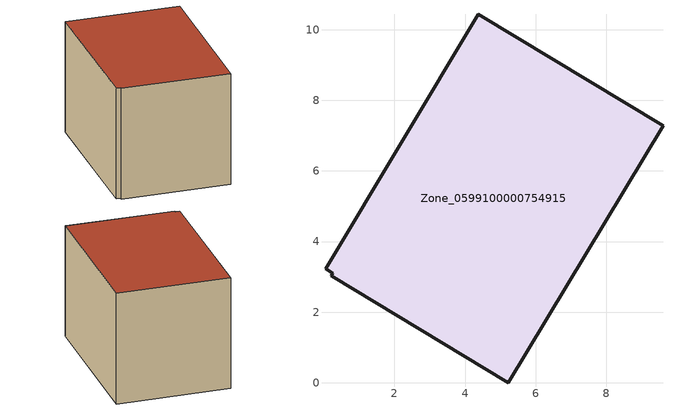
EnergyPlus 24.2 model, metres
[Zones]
Zone_0599100000754915
 floor ground (C_G): 0.25,3.1 0.04,3.23 4.38,10.44 9.61,7.28 5.22,0 0.21,3.02 z0
 wall outside (C_F): 9.61,7.28 4.38,10.44 0.04,3.23 0.25,3.1 0.21,3.02 5.22,0 9.61,7.28 z0:6.21
 roof outside (C_R): 0.04,3.23 0.25,3.1 0.21,3.02 5.22,0 9.61,7.28 4.38,10.44 z6.21
[BUILDING]
Pand.0599100000754915: North Axis=0; Terrain=City; Loads Convergence Tolerance Value=0.04; Temperature Convergence Tolerance Value=0.4; Solar Distribution=FullExterior; Maximum Number of Warmup Days=25; Minimum Number of Warmup Days=1
[Site:Location]
Rotterdam.The.Hague.AP_ZH_NLD Design_Conditions: Latitude=51.96; Longitude=4.45; Time Zone=1; Elevation=-4.5
[SITE:GROUNDTEMPERATURE:BUILDINGSURFACE]
18, 18, 18, 18, 18, 18, 18, 18, 18, 18, 18, 18
[MATERIAL] Thermal Absorptance=0.9; Solar Absorptance=0.7; Visible Absorptance=0.7
Name | Roughness | Thickness | Conductivity | Density | Specific Heat
G.TI.1946-1964 | MediumSmooth | 0.15 | 1 | 540 | 1210
F.TI.1946-1964 | Rough | 0.3 | 0.857143 | 1920 | 840
R.TI.1946-1964 | MediumRough | 0.2 | 0.277778 | 1500 | 1000
[CONSTRUCTION]
C_G: G.TI.1946-1964
C_F: F.TI.1946-1964
C_R: R.TI.1946-1964
[ZONE]
Zone_0599100000754915: Type=1; Multiplier=1; Ceiling Height=Autocalculate; Volume=Autocalculate; Floor Area=autocalculate; Part of Total Floor Area=Yes
[ZONEINFILTRATION:DESIGNFLOWRATE]
Infil_Zone_0599100000754915: Zone or ZoneList or Space or SpaceList=Zone_0599100000754915; Schedule=AlwaysOn; Design Flow Rate Calculation Method=Flow/Area; Flow Rate per Floor Area=0.003; Constant Term Coefficient=1; Temperature Term Coefficient=0; Velocity Term Coefficient=0; Velocity Squared Term Coefficient=0
[HVACTEMPLATE:ZONE:IDEALLOADSAIRSYSTEM]
Zone_0599100000754915: Maximum Heating Supply Air Temperature=50; Minimum Cooling Supply Air Temperature=13; Maximum Heating Supply Air Humidity Ratio=0.0156; Minimum Cooling Supply Air Humidity Ratio=0.0077; Heating Limit=NoLimit; Cooling Limit=NoLimit; Dehumidification Control Type=ConstantSensibleHeatRatio; Cooling Sensible Heat Ratio=0.7; Dehumidification Setpoint=60; Humidification Control Type=None; Humidification Setpoint=30; Outdoor Air Method=None; Outdoor Air Flow Rate per Person=0.00944; Outdoor Air Flow Rate per Zone Floor Area=0; Outdoor Air Flow Rate per Zone=0; Demand Controlled Ventilation Type=None; Outdoor Air Economizer Type=NoEconomizer; Heat Recovery Type=None; Sensible Heat Recovery Effectiveness=0.7; Latent Heat Recovery Effectiveness=0.65
[ZONECONTROL:THERMOSTAT]
ThermostatControl_Zone_0599100000754915: Zone or ZoneList=Zone_0599100000754915; Control Type Schedule=DualSetpointControlType; Control 1=Thermostat_Zone_0599100000754915; Temperature Difference Between Cutout And Setpoint=0
[THERMOSTATSETPOINT:DUALSETPOINT]
Thermostat_Zone_0599100000754915: Heating Setpoint Temperature Schedule=HeatingSetpoint_Zone_0599100000754915; Cooling Setpoint Temperature Schedule=CoolingSetpoint_Zone_0599100000754915
[SCHEDULE:COMPACT]
HeatingSetpoint_Zone_0599100000754915: Through: 12/31, For: AllDays, Until: 24:00, 21
CoolingSetpoint_Zone_0599100000754915: Through: 12/31, For: AllDays, Until: 24:00, 24
DualSetpointControlType: Through: 12/31, For: AllDays, Until: 24:00, 4
AlwaysOn: Through: 12/31, For: AllDays, Until: 24:00, 1
